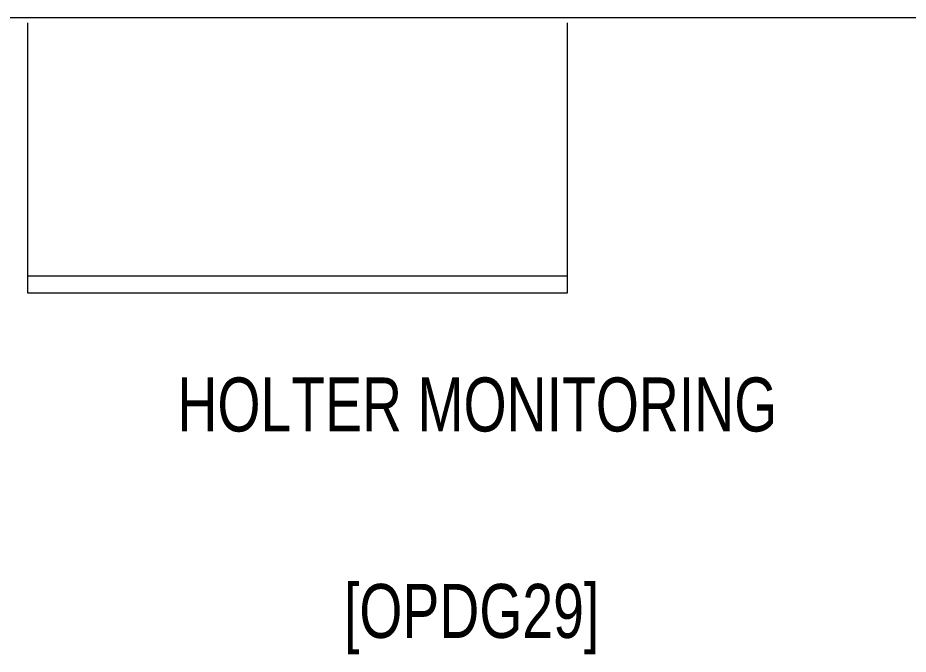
# Model space of a CAD drawing. Header units: millimetres. Extents: x -160614 to 59925, y -157025 to 0.
# Drawn here: x -113557 to -112238, y -114256 to -113313 of the extents above; entities that cross this region are included whole.
import ezdxf

# ---------------------------------------------------------------- set-up
doc = ezdxf.new("R2010")
doc.units = ezdxf.units.MM
doc.header["$LTSCALE"] = 8
for name, color, linetype, lineweight in [('72_EGR_BASE_TEXT', 9, 'Continuous', 5), ('72_EGR_EQP_TAG', 9, 'Continuous', 5), ('LOADING', 9, 'Continuous', 5), ('Walls', 9, 'Continuous', 5)]:
    doc.layers.add(name, color=color, linetype=linetype, lineweight=lineweight)
doc.styles.add('X3G_ENTITY_2587DC', font='swisscl.ttf', dxfattribs={"height": 200})
doc.styles.add('X3G_ENTITY_258862', font='swisscl.ttf', dxfattribs={"height": 200})

# ---------------------------------------------------------------- blocks, each defined once
blk = doc.blocks.new('GF1')
at = {"layer": 'LOADING', "color": 9}
for p, q in [((-113542.2, -113320.2), (-113542.2, -113720.2)), ((-112742.2, -113720.2), (-112742.2, -113320.2)), ((-113542.2, -113695.2), (-112742.2, -113695.2)), ((-113542.2, -113720.2), (-112742.2, -113720.2))]:
    blk.add_line(p, q, dxfattribs=at)
at = {"layer": 'Walls', "color": 9}
blk.add_line((-110407.8, -113312.6), (-114907.8, -113312.6), dxfattribs=at)
at = {"layer": '72_EGR_BASE_TEXT', "color": 9, "char_height": 80, "attachment_point": 2}
for s, insert, style in [('HOLTER MONITORING', (-112875.9, -113845.6, 0), 'X3G_ENTITY_258862'), ('[OPDG29]', (-112884.4, -114151.5), 'X3G_ENTITY_2587DC')]:
    blk.add_mtext(s, dxfattribs=dict(at, insert=insert, style=style))

msp = doc.modelspace()

# ---------------------------------------------------------------- block references
at = {"layer": '72_EGR_EQP_TAG'}
msp.add_blockref('GF1', (0, 0), dxfattribs=at)

doc.saveas('drawing.dxf')
